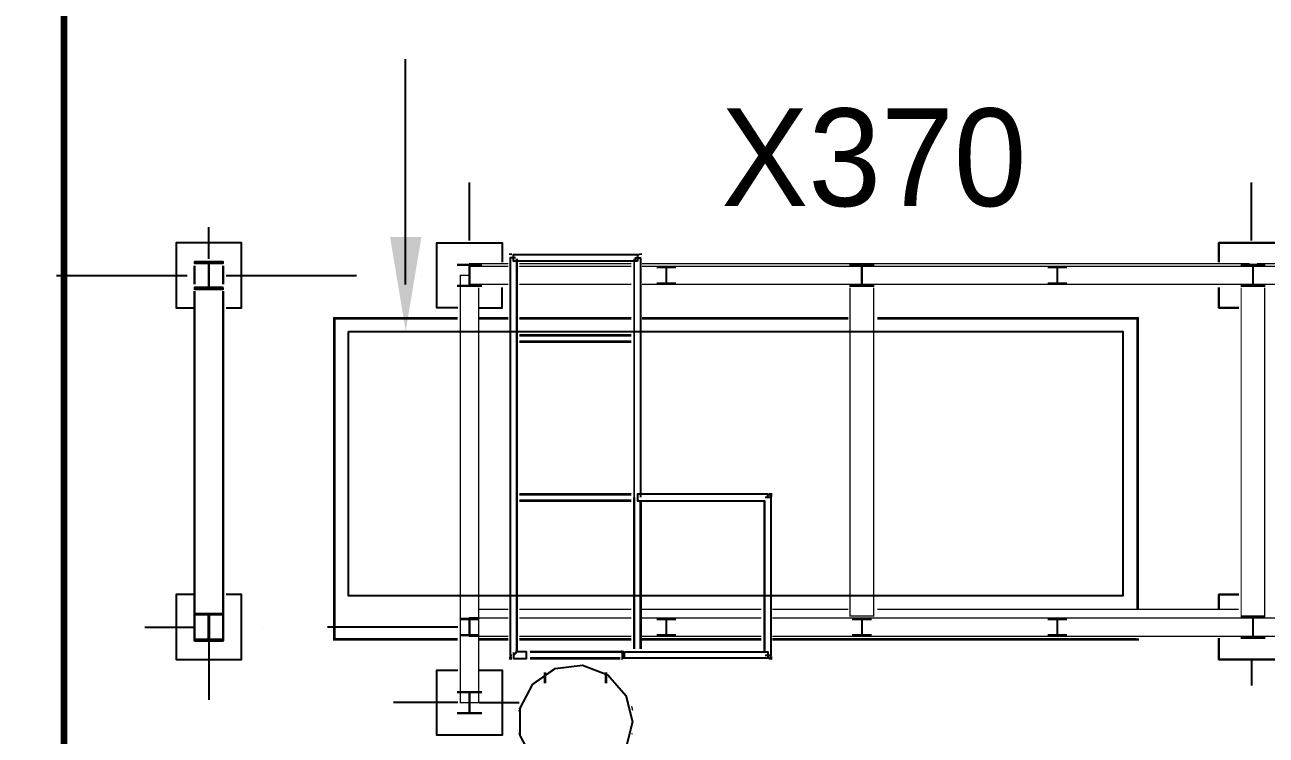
# Model space of a CAD drawing. Extents: x -57244 to 324435, y 15553 to 159369.
# Drawn here: x 137634 to 147158, y 133648 to 139101 of the extents above; entities that cross this region are included whole.
import ezdxf

# ---------------------------------------------------------------- set-up
doc = ezdxf.new("R2010")
doc.units = 0
doc.header["$LTSCALE"] = 2000
doc.header["$MEASUREMENT"] = 0
doc.linetypes.add('DASHDOT', pattern=[1, 0.5, -0.25, 0, -0.25])
doc.linetypes.add('HIDDEN', pattern=[0.375, 0.25, -0.125])
doc.layers.add('AREE PDL', color=7, linetype='CONTINUOUS', lineweight=100)
doc.layers.add('BASE', color=253, linetype='CONTINUOUS')
doc.styles.add('TXT', font='TXT', dxfattribs={"height": 0.2})

msp = doc.modelspace()

# ---------------------------------------------------------------- linework, layer by layer
at = {"layer": 'AREE PDL'}
msp.add_line((137934, 139378), (137934, 128631.7639223559), dxfattribs=at)
at = {"layer": 'BASE', "linetype": 'Continuous'}
for p, q in [((140553.1238514601, 137108.969561022), (140553.1238514601, 138836.3428913033)), ((138935.5840535412, 137111.4937172004, 4000), (138935.5840535412, 137250.2137172004, 4000)), ((138935.5840535412, 137250.2137172004, 3801), (138935.5840535412, 137111.4937172004, 3801)), ((138935.5840535412, 137250.2137172004, 3989), (138935.5840535412, 137111.4937172004, 3989)), ((139155.5840535424, 137111.4937172004, 4000), (139155.5840535424, 137250.2137172004, 4000)), ((139155.5840535424, 137250.2137172004, 3989), (139155.5840535424, 137111.4937172004, 3989)), ((138935.5840535412, 134372.8737172002, 3989), (138935.5840535412, 137056.0137172001, 3989)), ((139155.5840535424, 137056.0137172001, 3989), (139155.5840535424, 134372.8737172002, 3989)), ((138795.5840535389, 136927.8737172001), (138929.6840535404, 136927.8737172001)), ((139179.3840535436, 136927.8737172001), (139295.5840535389, 136927.8737172001)), ((140954.9440535411, 136927.8737172001), (140795.5840535389, 136927.8737172001)), ((141121.4040535429, 136927.8737172001), (141295.5840535389, 136927.8737172001)), ((146795.5840535389, 136927.8737172001), (146947.5040535428, 136927.8737172001)), ((139155.5840535424, 134372.8737172002, 3801), (139048.5840535417, 134372.8737172002, 3801)), ((138795.5840535389, 134227.8737172002), (139295.5840535389, 134227.8737172002)), ((147295.5840535389, 134227.8737172002), (146795.5840535389, 134227.8737172002))]:
    msp.add_line(p, q, dxfattribs=at)
at = {"layer": 'BASE', "linetype": 'DASHDOT'}
for p, q in [((141045.5840535389, 137444.4137172004), (141045.5840535389, 137890.7337172002)), ((147045.5840535389, 137444.4137172004), (147045.5840535389, 137890.7337172002)), ((139045.5840535389, 137305.6937172002, 150), (139045.5840535389, 137546.9137172002, 150)), ((135877.9240535441, 137177.8737172001, 150), (138929.6840535404, 137177.8737172001, 150)), ((139179.3840535436, 137177.8737172001, 150), (140954.9440535411, 137177.8737172001, 150)), ((138555.5840535424, 134477.8737172002, 150), (138929.6840535404, 134477.8737172002, 150)), ((140954.9440535411, 134477.8737172002, 150), (139179.3840535436, 134477.8737172002, 150)), ((139045.5840535389, 134364.9137172002, 150), (139045.5840535389, 133919.3337172002, 150)), ((147045.5840535389, 134226.1937172004), (147045.5840535389, 134028.1737172003)), ((140954.9440535411, 133897.8737172002, 150), (140461.9840535437, 133897.8737172002, 150)), ((141121.4040535429, 133897.8737172002, 150), (141426.5840535387, 133897.8737172002, 150))]:
    msp.add_line(p, q, dxfattribs=at)
at = {"layer": 'BASE', "linetype": 'HIDDEN'}
for p, q in [((141703.4440535397, 134159.4537172002, 149), (141531.1040535438, 134040.4937172005, 149)), ((141628.9040535441, 134107.9937172004, 249.0199999999968), (141619.5240535409, 134101.5337172002, 249.0199999999968)), ((142245.9640535395, 133953.6937172002, 149), (142260.8640535429, 133893.2737172004, 149)), ((141433.804053544, 133699.0737172002, 149), (141433.804053544, 133810.0337172005, 149)), ((142288.2240535385, 133782.2937172002, 149), (142296.0840535394, 133750.3737172004, 149))]:
    msp.add_line(p, q, dxfattribs=at)
at = {"layer": 'BASE', "linetype": 'Continuous'}
for points, elevation in [([(139179.3840535411, 136927.8737172004), (139295.5840535411, 136927.8737172004), (139295.5840535411, 137427.8737172004), (138795.5840535411, 137427.8737172004), (138795.5840535411, 136927.8737172004), (138929.6840535411, 136927.8737172004)], 150.0000000000073), ([(140954.9440535412, 136927.8737172004), (140795.5840535412, 136927.8737172004), (140795.5840535412, 137427.8737172004), (141295.5840535412, 137427.8737172004), (141295.5840535412, 137277.9537172003)], 150), ([(140954.9440535412, 136927.8737172004), (140795.5840535412, 136927.8737172004), (140795.5840535412, 137427.8737172004), (141295.5840535412, 137427.8737172004), (141295.5840535412, 137277.9537172003)], 150), ([(146795.5840535412, 137277.9537172003), (146795.5840535412, 137427.8737172004), (147295.5840535412, 137427.8737172004), (147295.5840535412, 137277.9537172003)], 150), ([(147295.5840535412, 137277.9537172003), (147295.5840535412, 137427.8737172004), (146795.5840535412, 137427.8737172004), (146795.5840535412, 137277.9537172003)], 150), ([(138935.5840535411, 137056.0137172003), (138935.5840535411, 134372.8737172004), (139155.5840535411, 134372.8737172004), (139155.5840535411, 137056.0137172003)], 4000.000000000007), ([(138935.5840535412, 137056.0137172003), (138935.5840535412, 134372.8737172004), (139042.5840535412, 134372.8737172004)], 3801), ([(141121.4040535412, 136927.8737172004), (141295.5840535411, 136927.8737172004), (141295.5840535411, 137083.7537172002)], 150.0000000000073), ([(141121.4040535412, 136927.8737172004), (141295.5840535411, 136927.8737172004), (141295.5840535411, 137083.7537172002)], 150.0000000000073), ([(146947.5040535411, 136927.8737172004), (146795.5840535412, 136927.8737172004), (146795.5840535412, 137083.7537172002)], 150), ([(146795.5840535412, 137083.7537172002), (146795.5840535412, 136927.8737172004), (146947.5040535411, 136927.8737172004)], 150), ([(138929.6840535412, 134727.8737172004), (138795.5840535412, 134727.8737172004), (138795.5840535412, 134227.8737172004), (139295.5840535412, 134227.8737172004), (139295.5840535412, 134727.8737172004), (139179.3840535411, 134727.8737172004)], 150), ([(146947.5040535411, 134727.8737172004), (146795.5840535411, 134727.8737172004), (146795.5840535411, 134614.5937172003)], 150.0000000000073), ([(146795.5840535411, 134614.5937172003), (146795.5840535411, 134727.8737172004), (146947.5040535411, 134727.8737172004)], 150.0000000000073), ([(147295.5840535412, 134364.9137172003), (147295.5840535412, 134227.8737172004), (146795.5840535412, 134227.8737172004), (146795.5840535412, 134392.6537172003)], 150), ([(146795.5840535412, 134392.6537172003), (146795.5840535412, 134227.8737172004), (147295.5840535412, 134227.8737172004), (147295.5840535412, 134364.9137172003)], 150), ([(141121.4040535412, 134147.8737172004), (141295.5840535412, 134147.8737172004), (141295.5840535412, 133647.8737172004), (140795.5840535412, 133647.8737172004), (140795.5840535412, 134147.8737172004), (140954.9440535412, 134147.8737172004)], 150), ([(141121.4040535412, 134147.8737172004), (141295.5840535412, 134147.8737172004), (141295.5840535412, 133647.8737172004), (140795.5840535412, 133647.8737172004), (140795.5840535412, 134147.8737172004), (140954.9440535412, 134147.8737172004)], 150)]:
    msp.add_lwpolyline(points, dxfattribs=dict(at, elevation=elevation))
for points, const_width, elevation in [([(141358.6040535411, 137337.8737172004), (141358.6040535411, 137333.4337172003)], 20, 4749), ([(141358.6040535411, 137333.4337172003), (141358.6040535411, 137337.8737172004), (141371.1040535411, 137337.8737172004)], 20, 4849), ([(142358.6040535411, 137333.4337172003), (142358.6040535411, 137337.8737172004), (142342.1240535411, 137337.8737172004)], 20, 4849), ([(141343.3640535411, 137267.8737172002), (141045.5840535412, 137267.8737172002)], 10, 3240.499999999996), ([(141045.5840535412, 137250.2137172003), (141045.5840535412, 137267.8737172002), (141343.3640535411, 137267.8737172002)], 10, 3250), ([(141045.5840535412, 137250.2137172003), (141045.5840535412, 137267.8737172002), (141343.3640535411, 137267.8737172002)], 10, 3088.5), ([(141045.5840535412, 137267.8737172002), (141045.5840535412, 137250.2137172003)], 10, 3078.999999999996), ([(141343.3640535411, 137107.8737172002), (141045.5840535412, 137107.8737172002), (141045.5840535412, 137247.8737172004)], 10, 4616.999999999996), ([(141045.5840535412, 137180.6337172003), (141045.5840535412, 137247.8737172004), (141343.3640535411, 137247.8737172004)], 10, 4625.5), ([(141343.3640535411, 137247.8737172004), (141045.5840535412, 137247.8737172004), (141045.5840535412, 137107.8737172002), (141343.3640535411, 137107.8737172002)], 10, 4750), ([(141045.5840535412, 137180.6337172003), (141045.5840535412, 137247.8737172004), (141343.3640535411, 137247.8737172004)], 10, 4741.499999999996), ([(141408.5640535412, 137305.6937172003), (141408.5640535412, 134281.6737172003)], 20, 5849), ([(142286.6240535411, 137267.8737172002), (141426.5840535412, 137267.8737172002)], 10, 3250), ([(142286.6240535411, 137267.8737172002), (141426.5840535412, 137267.8737172002)], 10, 3240.499999999996), ([(142286.6240535411, 137267.8737172002), (141426.5840535412, 137267.8737172002)], 10, 3088.5), ([(142286.6240535411, 137247.8737172004), (141426.5840535412, 137247.8737172004)], 10, 4741.499999999996), ([(141426.5840535412, 137247.8737172004), (142286.6240535411, 137247.8737172004)], 10, 4625.5), ([(141426.5840535412, 137247.8737172004), (142286.6240535411, 137247.8737172004)], 10, 4750), ([(147030.7440535411, 137267.8737172002), (142369.8640535411, 137267.8737172002)], 10, 3088.5), ([(142369.8640535411, 137267.8737172002), (147030.7440535411, 137267.8737172002)], 10, 3240.499999999996), ([(142369.8640535411, 137267.8737172002), (147030.7440535411, 137267.8737172002)], 10, 3250), ([(142369.8640535411, 137247.8737172004), (147055.5840535412, 137247.8737172004), (147055.5840535412, 137180.6337172003)], 10, 4625.5), ([(142369.8640535411, 137247.8737172004), (147055.5840535412, 137247.8737172004)], 10, 4741.499999999996), ([(142369.8640535411, 137247.8737172004), (147055.5840535412, 137247.8737172004), (147055.5840535412, 137107.8737172002), (142369.8640535411, 137107.8737172002)], 10, 4750), ([(147052.5840535412, 137247.8737172004), (147052.5840535412, 137107.8737172002)], 10, 4750.02), ([(148764.7040535411, 137247.8737172004), (147058.5840535411, 137247.8737172004), (147058.5840535411, 137180.6337172003)], 10, 4625.500000000004), ([(147058.5840535412, 137247.8737172004), (148764.7040535412, 137247.8737172004)], 10, 4741.499999999996), ([(147058.5840535412, 137247.8737172004), (147058.5840535412, 137180.6337172003)], 10, 4625.52), ([(147058.5840535412, 137107.8737172002), (147058.5840535412, 137247.8737172004)], 10, 4750.02), ([(148764.7040535411, 137247.8737172004), (147058.5840535411, 137247.8737172004), (147058.5840535411, 137107.8737172002), (148764.7040535411, 137107.8737172002)], 10, 4750.000000000007), ([(148764.7040535412, 137267.8737172002), (147086.2240535412, 137267.8737172002)], 10, 3250), ([(147086.2240535412, 137267.8737172002), (148764.7040535412, 137267.8737172002)], 10, 3240.499999999996), ([(141038.1840535412, 137177.8737172004), (140975.5840535412, 137177.8737172004)], 10, 3875.5), ([(141115.5840535409, 137083.7537172002), (141115.5840535409, 133897.8737172004), (140975.5840535409, 133897.8737172004), (140975.5840535409, 137177.8737172004), (141038.1840535408, 137177.8737172004)], 10, 3999.99999999888), ([(140975.5840535412, 137177.8737172004), (140975.5840535412, 134004.2337172003)], 10, 3991.499999999996), ([(140975.5840535412, 137177.8737172004), (140975.5840535412, 134004.2337172003)], 10, 3866.999999999996), ([(141343.3640535411, 137107.8737172002), (141045.5840535412, 137107.8737172002), (141045.5840535412, 137175.1337172004)], 10, 4625.5), ([(141045.5840535412, 137175.1337172004), (141045.5840535412, 137107.8737172002), (141343.3640535411, 137107.8737172002)], 10, 4741.499999999996), ([(142552.8440535411, 137119.8737172004), (142485.5840535412, 137119.8737172004), (142485.5840535412, 137111.3737172004), (142625.5840535412, 137111.3737172004), (142625.5840535412, 137119.8737172004), (142558.3440535412, 137119.8737172004), (142558.3440535412, 137139.2337172003)], 10, 4625.52), ([(142558.3440535412, 137139.2337172003), (142558.3440535412, 137119.8737172004), (142625.5840535412, 137119.8737172004), (142625.5840535412, 137111.3737172004), (142485.5840535412, 137111.3737172004), (142485.5840535412, 137119.8737172004), (142552.8440535411, 137119.8737172004), (142552.8440535411, 137139.2337172003)], 10, 3250), ([(142558.3440535412, 137119.8737172004), (142558.3440535412, 137139.2337172003)], 10, 4741.519999999997), ([(145552.8440535411, 137139.2337172003), (145552.8440535411, 137119.8737172004), (145485.5840535412, 137119.8737172004), (145485.5840535412, 137111.3737172004), (145625.5840535412, 137111.3737172004), (145625.5840535412, 137119.8737172004), (145558.3440535412, 137119.8737172004), (145558.3440535412, 137139.2337172003)], 10, 4625.52), ([(147055.5840535412, 137175.1337172004), (147055.5840535412, 137111.4937172002)], 10, 4625.5), ([(147058.5840535412, 137107.8737172002), (147058.5840535412, 137175.1337172004)], 10, 4625.52), ([(141048.3440535412, 133897.8737172004), (141115.5840535412, 133897.8737172004), (141115.5840535412, 137083.7537172002)], 10, 3991.499999999996), ([(142286.6240535411, 137107.8737172002), (141426.5840535412, 137107.8737172002)], 10, 4625.5), ([(141426.5840535412, 137107.8737172002), (142286.6240535411, 137107.8737172002)], 10, 4750), ([(142286.6240535411, 137107.8737172002), (141426.5840535412, 137107.8737172002)], 10, 4616.999999999996), ([(141426.5840535412, 137107.8737172002), (142286.6240535411, 137107.8737172002)], 10, 4741.499999999996), ([(142369.8640535411, 137107.8737172002), (142508.5840535412, 137107.8737172002)], 10, 4741.499999999996), ([(142369.8640535411, 137107.8737172002), (142508.5840535412, 137107.8737172002)], 10, 4625.5), ([(142508.5840535412, 137107.8737172002), (142369.8640535411, 137107.8737172002)], 10, 4616.999999999996), ([(142619.5440535412, 137107.8737172002), (145504.8640535411, 137107.8737172002)], 10, 4625.5), ([(142619.5440535412, 137107.8737172002), (145504.8640535411, 137107.8737172002)], 10, 4616.999999999996), ([(142619.5440535412, 137107.8737172002), (145504.8640535411, 137107.8737172002)], 10, 4741.499999999996), ([(143965.5840535412, 137083.7537172002), (143965.5840535412, 134563.8737172002), (144145.5840535412, 134563.8737172002), (144145.5840535412, 137083.7537172002)], 10, 4000), ([(144052.5840535412, 134563.8737172002), (143965.5840535412, 134563.8737172002), (143965.5840535412, 137083.7537172002)], 10, 3838.5), ([(144052.5840535412, 134563.8737172002), (143965.5840535412, 134563.8737172002), (143965.5840535412, 137083.7537172002)], 10, 3990.499999999996), ([(143965.5840535412, 134563.8737172002), (143965.5840535412, 137083.7537172002)], 10, 3828.999999999996), ([(144145.5840535412, 137083.7537172002), (144145.5840535412, 134563.8737172002), (144058.5840535412, 134563.8737172002)], 10, 3990.499999999996), ([(145615.8240535412, 137107.8737172002), (147030.7440535411, 137107.8737172002)], 10, 4741.499999999996), ([(145615.8240535412, 137107.8737172002), (147030.7440535411, 137107.8737172002)], 10, 4625.5), ([(145615.8240535412, 137107.8737172002), (147030.7440535411, 137107.8737172002)], 10, 4616.999999999996), ([(146965.5840535412, 137083.7537172002), (146965.5840535412, 134563.8737172002), (147145.5840535412, 134563.8737172002), (147145.5840535412, 137083.7537172002)], 10, 4000), ([(146965.5840535412, 137083.7537172002), (146965.5840535412, 134586.8537172003)], 10, 3838.5), ([(146975.2640535411, 134563.8737172002), (147145.5840535412, 134563.8737172002), (147145.5840535412, 137083.7537172002)], 10, 3828.999999999996), ([(140954.9440535412, 136847.8737172004), (140007.6440535412, 136847.8737172004), (140007.6440535412, 134382.8737172002), (140954.9440535412, 134382.8737172002)], 20, 100), ([(141343.3640535411, 136847.8737172004), (141121.4040535412, 136847.8737172004)], 20, 100), ([(141426.5840535412, 136847.8737172004), (142286.6240535411, 136847.8737172004)], 20, 100), ([(142369.8640535411, 136847.8737172004), (143951.2240535411, 136847.8737172004)], 20, 100), ([(146172.6440535412, 134614.5937172003), (146172.6440535412, 136847.8737172004), (144173.1840535412, 136847.8737172004)], 20, 100), ([(142286.6240535411, 136717.8737172002), (141426.5840535412, 136717.8737172002)], 20, 4849), ([(142286.6240535411, 136667.8737172002), (141426.5840535412, 136667.8737172002)], 20, 4849), ([(142286.6240535411, 135497.8737172004), (141426.5840535412, 135497.8737172004)], 20, 4849), ([(141426.5840535412, 135447.8737172004), (142286.6240535411, 135447.8737172004)], 20, 4849), ([(141426.5840535412, 135447.8737172004), (142286.6240535411, 135447.8737172004)], 20, 4749), ([(142308.5840535412, 134309.4137172003), (142308.5840535412, 135474.6337172004)], 20, 4749), ([(142308.5840535412, 134309.4137172003), (142308.5840535412, 135474.6337172004)], 20, 4849), ([(142358.5840535412, 135446.8937172004), (142358.5840535412, 134309.4137172003)], 20, 4749), ([(142358.5840535412, 134309.4137172003), (142358.5840535412, 135446.8937172004)], 20, 4849), ([(143308.6040535411, 135446.8937172004), (143308.6040535411, 134281.6737172003)], 20, 5849), ([(143340.8840535411, 135497.8737172004), (143358.5840535411, 135497.8737172004), (143358.5840535411, 135474.6337172004)], 20, 4849.000000000007), ([(143358.5840535412, 135474.6337172004), (143358.5840535412, 135497.8737172004)], 20, 4749), ([(141121.4040535412, 134614.2537172004), (141343.3640535411, 134614.2537172004)], 10, 3240.499999999996), ([(141121.4040535412, 134614.2537172004), (141343.3640535411, 134614.2537172004)], 10, 3078.999999999996), ([(141343.3640535411, 134614.2537172004), (141121.4040535412, 134614.2537172004)], 10, 3250), ([(142286.6240535411, 134614.2537172004), (141426.5840535412, 134614.2537172004)], 10, 3078.999999999996), ([(141426.5840535412, 134614.2537172004), (142286.6240535411, 134614.2537172004)], 10, 3240.499999999996), ([(141426.5840535412, 134614.2537172004), (142286.6240535411, 134614.2537172004)], 10, 3250), ([(142369.8640535411, 134614.2537172004), (143285.3840535411, 134614.2537172004)], 10, 3250), ([(143285.3840535411, 134614.2537172004), (142369.8640535411, 134614.2537172004)], 10, 3078.999999999996), ([(142369.8640535411, 134614.2537172004), (143285.3840535411, 134614.2537172004)], 10, 3240.499999999996), ([(143951.2240535411, 134614.2537172004), (143368.6240535411, 134614.2537172004)], 10, 3250), ([(143368.6240535411, 134614.2537172004), (143951.2240535411, 134614.2537172004)], 10, 3078.999999999996), ([(143951.2240535411, 134614.2537172004), (143368.6240535411, 134614.2537172004)], 10, 3240.499999999996), ([(146947.5040535411, 134614.2537172004), (144173.1840535412, 134614.2537172004)], 10, 3240.499999999996), ([(146947.5040535411, 134614.2537172004), (144173.1840535412, 134614.2537172004)], 10, 3250), ([(144173.1840535412, 134614.2537172004), (146947.5040535411, 134614.2537172004)], 10, 3078.999999999996), ([(141343.3640535411, 134547.8737172004), (141045.5840535412, 134547.8737172004), (141045.5840535412, 134407.8737172002), (141343.3640535411, 134407.8737172002)], 10, 4000), ([(141093.6640535412, 134547.8737172004), (141343.3640535411, 134547.8737172004)], 10, 3875.5), ([(141343.3640535411, 134547.8737172004), (141093.6640535412, 134547.8737172004)], 10, 3991.499999999996), ([(141343.3640535411, 134547.8737172004), (141093.6640535412, 134547.8737172004)], 10, 3866.999999999996), ([(141115.5840535412, 134480.6337172004), (141115.5840535412, 134480.6337172004)], 10, 3875.52), ([(141115.5840535412, 134475.1337172004), (141115.5840535412, 134475.1337172004)], 10, 3991.519999999997), ([(141426.5840535412, 134547.8737172004), (142286.6240535411, 134547.8737172004)], 10, 3866.999999999996), ([(141426.5840535412, 134547.8737172004), (142286.6240535411, 134547.8737172004)], 10, 4000), ([(141426.5840535412, 134547.8737172004), (142286.6240535411, 134547.8737172004)], 10, 3991.499999999996), ([(142286.6240535411, 134547.8737172004), (141426.5840535412, 134547.8737172004)], 10, 3875.5), ([(143285.3840535411, 134547.8737172004), (142369.8640535411, 134547.8737172004)], 10, 3866.999999999996), ([(143285.3840535411, 134547.8737172004), (142369.8640535411, 134547.8737172004)], 10, 4000), ([(143285.3840535411, 134547.8737172004), (142369.8640535411, 134547.8737172004)], 10, 3991.499999999996), ([(143285.3840535411, 134547.8737172004), (142369.8640535411, 134547.8737172004)], 10, 3875.5), ([(143368.6240535411, 134547.8737172004), (147055.5840535412, 134547.8737172004)], 10, 3866.999999999996), ([(143368.6240535411, 134547.8737172004), (147055.5840535411, 134547.8737172004), (147055.5840535411, 134480.6337172004)], 10, 3875.500000000004), ([(143368.6240535411, 134407.8737172002), (147055.5840535412, 134407.8737172002), (147055.5840535412, 134547.8737172004), (143368.6240535411, 134547.8737172004)], 10, 4000), ([(143368.6240535411, 134547.8737172004), (147055.5840535412, 134547.8737172004)], 10, 3991.499999999996), ([(144058.5840535412, 134563.8737172002), (144145.5840535412, 134563.8737172002)], 10, 3838.5), ([(146975.2640535411, 134563.8737172002), (147052.5840535412, 134563.8737172002)], 10, 3838.5), ([(147052.5840535412, 134547.8737172004), (147052.5840535412, 134407.8737172002)], 10, 4000.02), ([(147055.5840535412, 134407.8737172002), (147055.5840535412, 134475.1337172004)], 10, 3875.5), ([(147058.5840535412, 134563.8737172002), (147145.5840535412, 134563.8737172002)], 10, 3838.5), ([(147058.5840535412, 134407.8737172002), (147058.5840535412, 134547.8737172004)], 10, 4000.02), ([(148764.7040535412, 134407.8737172002), (147058.5840535412, 134407.8737172002), (147058.5840535412, 134547.8737172004), (148764.7040535412, 134547.8737172004)], 10, 4000), ([(147058.5840535411, 134480.6337172004), (147058.5840535411, 134547.8737172004), (148764.7040535411, 134547.8737172004)], 10, 3875.500000000004), ([(148764.7040535412, 134547.8737172004), (147058.5840535412, 134547.8737172004), (147058.5840535412, 134407.8737172002), (148528.8840535411, 134407.8737172002)], 10, 3866.999999999996), ([(147058.5840535412, 134547.8737172004), (147058.5840535412, 134480.6337172004)], 10, 3875.52), ([(147058.5840535412, 134407.8737172002), (147058.5840535412, 134475.1337172004)], 10, 3875.52), ([(141093.6640535412, 134407.8737172002), (141343.3640535411, 134407.8737172002)], 10, 3991.499999999996), ([(141343.3640535411, 134407.8737172002), (141093.6640535412, 134407.8737172002)], 10, 3866.999999999996), ([(141343.3640535411, 134382.8737172002), (141121.4040535412, 134382.8737172002)], 20, 100), ([(141426.5840535412, 134382.8737172002), (142286.6240535411, 134382.8737172002)], 20, 100), ([(141426.5840535412, 134407.8737172002), (142286.6240535411, 134407.8737172002)], 10, 3991.499999999996), ([(141426.5840535412, 134407.8737172002), (142286.6240535411, 134407.8737172002)], 10, 4000), ([(141426.5840535412, 134407.8737172002), (142286.6240535411, 134407.8737172002)], 10, 3866.999999999996), ([(142369.8640535411, 134382.8737172002), (143285.3840535411, 134382.8737172002)], 20, 100), ([(143285.3840535411, 134407.8737172002), (142369.8640535411, 134407.8737172002)], 10, 3866.999999999996), ([(143285.3840535411, 134407.8737172002), (142369.8640535411, 134407.8737172002)], 10, 4000), ([(142369.8640535411, 134407.8737172002), (143285.3840535411, 134407.8737172002)], 10, 3991.499999999996), ([(143368.6240535411, 134382.8737172002), (146172.6440535412, 134382.8737172002), (146172.6440535412, 134392.6537172003)], 20, 100.0000000000073), ([(146947.5040535411, 134407.8737172002), (143368.6240535411, 134407.8737172002)], 10, 3866.999999999996), ([(146947.5040535411, 134407.8737172002), (143368.6240535411, 134407.8737172002)], 10, 3991.499999999996), ([(147055.5840535412, 134407.8737172002), (146975.2640535411, 134407.8737172002)], 10, 3991.499999999996), ([(147055.5840535412, 134407.8737172002), (146975.2640535411, 134407.8737172002)], 10, 3866.999999999996), ([(147058.5840535412, 134407.8737172002), (148528.8840535411, 134407.8737172002)], 10, 3875.5), ([(142231.1440535412, 134287.8737172004), (141509.8240535412, 134287.8737172004)], 20, 4849), ([(142231.1440535412, 134247.0337172004), (142221.0840535412, 134241.2337172003), (142221.0840535412, 134284.5337172004), (142231.1440535412, 134278.7337172003)], 20, 5849), ([(141358.5840535412, 134253.9337172003), (141358.5840535412, 134237.8737172004), (141371.1040535411, 134237.8737172004)], 20, 4849), ([(141358.5840535412, 134237.8737172004), (141358.5840535412, 134253.9337172003)], 20, 4749), ([(141509.8240535412, 134237.8737172004), (142203.4040535412, 134237.8737172004)], 20, 4849), ([(142221.0840535412, 134241.2337172003), (142231.1440535412, 134247.0337172004)], 20, 4849), ([(143358.5840535412, 134253.9337172003), (143358.5840535412, 134237.8737172004), (143340.8840535411, 134237.8737172004)], 20, 4849), ([(141619.5240535412, 134125.3737172004), (141628.9040535412, 134125.3737172004), (141628.9040535412, 134087.4737172003)], 10, 249), ([(140975.5840535412, 133983.3737172004), (141042.8440535412, 133983.3737172004)], 10, 3991.519999999997), ([(141115.5840535412, 133983.3737172004), (140975.5840535412, 133983.3737172004)], 10, 3867.019999999997), ([(140975.5840535412, 133983.3737172004), (140975.5840535412, 133973.8737172004)], 10, 4000.02), ([(140975.5840535412, 133976.4937172004), (140975.5840535412, 133897.8737172004)], 10, 3866.999999999996), ([(140975.5840535412, 133976.4937172004), (140975.5840535412, 133897.8737172004), (141042.8440535412, 133897.8737172004)], 10, 3991.499999999996), ([(140982.7040535412, 133973.8737172004), (141042.5840535412, 133973.8737172004), (141042.5840535412, 133948.7537172004)], 10, 3991.520000000004), ([(140982.7040535412, 133973.8737172004), (141042.5840535412, 133973.8737172004), (141042.5840535412, 133948.7537172004)], 10, 3875.52), ([(141115.5840535412, 133983.3737172004), (141048.3440535412, 133983.3737172004)], 10, 3991.519999999997), ([(141115.5840535412, 133973.8737172004), (141048.5840535412, 133973.8737172004), (141048.5840535412, 133948.7537172004)], 10, 3991.520000000004), ([(141115.5840535412, 133973.8737172004), (141048.5840535412, 133973.8737172004), (141048.5840535412, 133948.7537172004)], 10, 3875.52), ([(141115.5840535412, 133983.3737172004), (141115.5840535412, 133973.8737172004)], 10, 4000.02), ([(141048.5840535412, 133897.8737172004), (141042.5840535412, 133897.8737172004)], 10, 4000.02), ([(141048.3440535412, 133897.8737172004), (141115.5840535412, 133897.8737172004)], 10, 3875.5)]:
    msp.add_lwpolyline(points, dxfattribs=dict(at, const_width=const_width, elevation=elevation))
for points, elevation in [([(139155.5840535412, 137083.8737172004), (139048.5840535412, 137083.8737172004), (139048.5840535412, 137271.8737172002), (139155.5840535412, 137271.8737172002), (139155.5840535412, 137282.8737172002), (138935.5840535412, 137282.8737172002), (138935.5840535412, 137271.8737172002), (139042.5840535412, 137271.8737172002), (139042.5840535412, 137083.8737172004), (138935.5840535412, 137083.8737172004), (138935.5840535412, 137072.8737172004), (139155.5840535412, 137072.8737172004)], 4750), ([(139155.5840535383, 134582.8737172002), (139155.5840535383, 134571.8737172002), (139048.5840535383, 134571.8737172002), (139048.5840535383, 134383.8737172004), (139155.5840535383, 134383.8737172004), (139155.5840535383, 134372.8737172004), (138935.5840535383, 134372.8737172004), (138935.5840535383, 134383.8737172004), (139042.5840535383, 134383.8737172004), (139042.5840535383, 134571.8737172002), (138935.5840535383, 134571.8737172002), (138935.5840535383, 134582.8737172002)], 3999.999999985812)]:
    msp.add_lwpolyline(points, close=True, dxfattribs=dict(at, elevation=elevation))
at = {"layer": 'BASE', "linetype": 'Continuous', "const_width": 10}
for points, elevation in [([(140955.5840535411, 137101.8737172002), (141042.5840535411, 137101.8737172002), (141042.5840535411, 137253.8737172002), (140955.5840535411, 137253.8737172002), (140955.5840535411, 137263.3737172002), (141135.5840535411, 137263.3737172002), (141135.5840535411, 137253.8737172002), (141048.5840535411, 137253.8737172002), (141048.5840535411, 137101.8737172002), (141135.5840535411, 137101.8737172002), (141135.5840535411, 137092.3737172004), (140955.5840535411, 137092.3737172004)], 4750.000000000007), ([(142485.5840535412, 137119.8737172004), (142485.5840535412, 137111.3737172004), (142625.5840535412, 137111.3737172004), (142625.5840535412, 137119.8737172004), (142558.3440535412, 137119.8737172004), (142558.3440535412, 137235.8737172004), (142625.5840535412, 137235.8737172004), (142625.5840535412, 137244.3737172004), (142485.5840535412, 137244.3737172004), (142485.5840535412, 137235.8737172004), (142552.8440535411, 137235.8737172004), (142552.8440535411, 137119.8737172004)], 4750), ([(144052.5840535412, 137101.8737172002), (143965.5840535412, 137101.8737172002), (143965.5840535412, 137092.3737172004), (144145.5840535412, 137092.3737172004), (144145.5840535412, 137101.8737172002), (144058.5840535412, 137101.8737172002), (144058.5840535412, 137253.8737172002), (144145.5840535412, 137253.8737172002), (144145.5840535412, 137263.3737172002), (143965.5840535412, 137263.3737172002), (143965.5840535412, 137253.8737172002), (144052.5840535412, 137253.8737172002)], 4750), ([(145558.3440535412, 137119.8737172004), (145558.3440535412, 137235.8737172004), (145625.5840535412, 137235.8737172004), (145625.5840535412, 137244.3737172004), (145485.5840535412, 137244.3737172004), (145485.5840535412, 137235.8737172004), (145552.8440535411, 137235.8737172004), (145552.8440535411, 137119.8737172004), (145485.5840535412, 137119.8737172004), (145485.5840535412, 137111.3737172004), (145625.5840535412, 137111.3737172004), (145625.5840535412, 137119.8737172004)], 4750), ([(147145.5840535412, 137253.8737172002), (147145.5840535412, 137263.3737172002), (146965.5840535412, 137263.3737172002), (146965.5840535412, 137253.8737172002), (147052.5840535412, 137253.8737172002), (147052.5840535412, 137101.8737172002), (146965.5840535412, 137101.8737172002), (146965.5840535412, 137092.3737172004), (147145.5840535412, 137092.3737172004), (147145.5840535412, 137101.8737172002), (147058.5840535412, 137101.8737172002), (147058.5840535412, 137253.8737172002)], 4750), ([(141048.3440535412, 134535.8737172004), (141048.3440535412, 134419.8737172004), (141115.5840535412, 134419.8737172004), (141115.5840535412, 134411.3737172004), (140975.5840535412, 134411.3737172004), (140975.5840535412, 134419.8737172004), (141042.8440535412, 134419.8737172004), (141042.8440535412, 134535.8737172004), (140975.5840535412, 134535.8737172004), (140975.5840535412, 134544.3737172004), (141115.5840535412, 134544.3737172004), (141115.5840535412, 134535.8737172004)], 4000), ([(142552.8440535411, 134535.8737172004), (142485.5840535412, 134535.8737172004), (142485.5840535412, 134544.3737172004), (142625.5840535412, 134544.3737172004), (142625.5840535412, 134535.8737172004), (142558.3440535412, 134535.8737172004), (142558.3440535412, 134419.8737172004), (142625.5840535412, 134419.8737172004), (142625.5840535412, 134411.3737172004), (142485.5840535412, 134411.3737172004), (142485.5840535412, 134419.8737172004), (142552.8440535411, 134419.8737172004)], 4000), ([(144058.3440535412, 134419.8737172004), (144125.5840535412, 134419.8737172004), (144125.5840535412, 134411.3737172004), (143985.5840535412, 134411.3737172004), (143985.5840535412, 134419.8737172004), (144052.8440535411, 134419.8737172004), (144052.8440535411, 134535.8737172004), (143985.5840535412, 134535.8737172004), (143985.5840535412, 134544.3737172004), (144125.5840535412, 134544.3737172004), (144125.5840535412, 134535.8737172004), (144058.3440535412, 134535.8737172004)], 4000), ([(145485.584053544, 134411.3737172004), (145485.584053544, 134419.8737172004), (145552.844053544, 134419.8737172004), (145552.844053544, 134535.8737172004), (145485.584053544, 134535.8737172004), (145485.584053544, 134544.3737172004), (145625.584053544, 134544.3737172004), (145625.584053544, 134535.8737172004), (145558.344053544, 134535.8737172004), (145558.344053544, 134419.8737172004), (145625.584053544, 134419.8737172004), (145625.584053544, 134411.3737172004)], 4000.000000014636), ([(147052.5840535412, 134553.8737172004), (147052.5840535412, 134401.8737172004), (146965.5840535412, 134401.8737172004), (146965.5840535412, 134392.3737172004), (147145.5840535412, 134392.3737172004), (147145.5840535412, 134401.8737172004), (147058.5840535412, 134401.8737172004), (147058.5840535412, 134553.8737172004), (147145.5840535412, 134553.8737172004), (147145.5840535412, 134563.3737172002), (146965.5840535412, 134563.3737172002), (146965.5840535412, 134553.8737172004)], 4000), ([(141619.5240535412, 134125.3737172004), (141619.5240535412, 134050.3737172004), (141628.9040535412, 134050.3737172004), (141628.9040535412, 134125.3737172004)], 5749), ([(142097.6440535412, 134050.3737172004), (142097.6440535412, 134125.3737172004), (142088.2640535411, 134125.3737172004), (142088.2640535411, 134050.3737172004)], 5749), ([(141135.5840535411, 133821.8737172002), (141048.5840535411, 133821.8737172002), (141048.5840535411, 133973.8737172004), (141135.5840535411, 133973.8737172004), (141135.5840535411, 133983.3737172004), (140955.5840535411, 133983.3737172004), (140955.5840535411, 133973.8737172004), (141042.5840535411, 133973.8737172004), (141042.5840535411, 133821.8737172002), (140955.5840535411, 133821.8737172002), (140955.5840535411, 133812.3737172004), (141135.5840535411, 133812.3737172004)], 4000.000000000007)]:
    msp.add_lwpolyline(points, close=True, dxfattribs=dict(at, elevation=elevation))
at = {"layer": 'BASE', "linetype": 'Continuous', "extrusion": (-0.7068235419732704, -0.707389906990735, 0), "const_width": 20, "elevation": -197066.9724772435}
msp.add_lwpolyline([(2992.67566628629, 5849.019999999874), (2957.362750801898, 5873.999999999881)], dxfattribs=at)
at = {"layer": 'BASE', "linetype": 'Continuous', "extrusion": (-0.7083269799772901, 0, 0.7058844731514158), "const_width": 20, "elevation": -96672.30545056652}
msp.add_lwpolyline([(-137305.6937172003, 104596.4385031348), (-135472.8737172004, 104596.4385031348), (-135472.8737172004, 104604.6268118735)], dxfattribs=at)
at = {"layer": 'BASE', "linetype": 'Continuous', "extrusion": (-0.7071067811865476, 0, 0.7071067811865476), "const_width": 20, "elevation": -96491.49724215489}
msp.add_lwpolyline([(-137287.8937172003, 104763.2606527463), (-137312.8737172004, 104798.5877075344), (-137312.8537172003, 104798.5877075344)], dxfattribs=at)
at = {"layer": 'BASE', "linetype": 'Continuous', "extrusion": (1, 0, 0), "const_width": 10}
for points, elevation in [([(137107.8737172002, 4741.519999999997), (137107.8737172002, 4750.02)], 147058.5840535412), ([(134547.8737172004, 3991.519999999997), (134547.8737172004, 4000.02)], 141115.5840535412), ([(134547.8737172004, 3875.52), (134547.8737172004, 3867.019999999997)], 141115.5840535412), ([(134407.8737172002, 3875.52), (134407.8737172002, 3867.019999999997)], 141115.5840535412), ([(134407.8737172002, 4000.02), (134407.8737172002, 3991.519999999997)], 147058.5840535412)]:
    msp.add_lwpolyline(points, dxfattribs=dict(at, elevation=elevation))
at = {"layer": 'BASE', "linetype": 'Continuous', "const_width": 20}
for points in [[(140007.6440535412, 136847.8737172004), (140954.9440535412, 136847.8737172004)], [(141121.4040535412, 136847.8737172004), (141343.3640535411, 136847.8737172004)], [(142286.6240535411, 136847.8737172004), (141426.5840535412, 136847.8737172004)], [(142369.8640535411, 136847.8737172004), (143951.2240535411, 136847.8737172004)], [(144173.1840535412, 136847.8737172004), (146172.6440535412, 136847.8737172004), (146172.6440535412, 134614.5937172003)], [(140007.6440535412, 134382.8737172002), (140954.9440535412, 134382.8737172002)], [(141121.4040535412, 134382.8737172002), (141343.3640535411, 134382.8737172002)], [(141426.5840535412, 134382.8737172002), (142286.6240535411, 134382.8737172002)], [(142369.8640535411, 134382.8737172002), (143285.3840535411, 134382.8737172002)], [(146172.6440535412, 134392.6537172003), (146172.6440535412, 134382.8737172002), (143368.6240535411, 134382.8737172002)]]:
    msp.add_lwpolyline(points, dxfattribs=at)
at = {"layer": 'BASE', "linetype": 'Continuous'}
msp.add_lwpolyline([(140117.5464080767, 136747.6357548059), (146056.7107302974, 136747.6357548059), (146056.7107302974, 134717.1475656103), (140117.5464080767, 134717.1475656103)], close=True, dxfattribs=at)
at = {"layer": 'BASE', "linetype": 'Continuous', "extrusion": (-0.707106781186628, 0.7071067811864671, 0), "const_width": 20, "elevation": -4851.240660470008}
msp.add_lwpolyline([(-196438.8442892405, 5874), (-196474.1713440286, 5849.019999999997)], dxfattribs=at)
at = {"layer": 'BASE', "linetype": 'Continuous', "extrusion": (0.7071067811865476, 0, 0.7071067811865476), "const_width": 20, "elevation": 104126.8362654072}
msp.add_lwpolyline([(134287.8737172004, -95855.07285481575), (134262.8937172003, -95819.74580002774), (134262.9137172003, -95819.74580002774)], dxfattribs=at)
at = {"layer": 'BASE', "linetype": 'Continuous', "extrusion": (-0.7068235419731094, -0.7073899069908958, 0), "const_width": 20, "elevation": -196287.7674633634}
msp.add_lwpolyline([(6492.556599555726, 5873.999999999927), (6457.243684071393, 5849.01999999992)], dxfattribs=at)
at = {"layer": 'BASE', "linetype": 'HIDDEN', "elevation": 5748.9999999994}
msp.add_lwpolyline([(141433.8040535411, 133855.0937172003), (141531.1040535411, 134040.4937172004), (141703.4440535411, 134159.4537172003), (141911.3240535411, 134184.6937172003), (142107.104053541, 134110.4337172003), (142245.9640535411, 133953.6937172003), (142296.0840535411, 133750.3737172004), (142245.9640535411, 133547.0737172003), (142107.104053541, 133390.3337172003), (141911.3240535411, 133316.0737172003), (141703.4440535411, 133341.3137172003), (141531.1040535411, 133460.2737172003), (141433.8040535411, 133645.6737172003)], close=True, dxfattribs=at)
at = {"layer": 'BASE', "linetype": 'Continuous', "extrusion": (-0.9707168520241719, 0.2254397060713263, 0.08298031165738241), "const_width": 10, "elevation": -106907.4480041816}
msp.add_lwpolyline([(-162388.8428836252, 11309.47762981708), (-162358.7836354641, 11309.47762981708), (-162358.7828902692, 11393.60777898753)], dxfattribs=at)
at = {"layer": 'BASE', "linetype": 'Continuous', "extrusion": (0.2236924107186214, -0.9746597895608968, 0), "const_width": 10, "elevation": -98645.28534543299}
msp.add_lwpolyline([(168629.5951662614, 2399.259999999868), (168625.8400098068, 2444.259999999864)], dxfattribs=at)
at = {"layer": 'BASE', "linetype": 'Continuous', "extrusion": (-0.2267135654751766, 0.9739614772821011, 0), "const_width": 10, "elevation": 98090.69053892739}
msp.add_lwpolyline([(-168923.6361839084, 2531.34), (-168934.663314088, 2399.259999999998)], dxfattribs=at)
at = {"layer": 'BASE', "linetype": 'Continuous', "extrusion": (-0.07756655806031383, -0.0180399793411429, 0.996823950462692), "const_width": 10, "elevation": -11060.28121959465}
msp.add_lwpolyline([(-98124.29781615028, 168570.5832405219), (-98154.0512697312, 168570.5832405215), (-98154.06219955489, 168566.8161354606)], dxfattribs=at)
at = {"layer": 'BASE', "linetype": 'Continuous', "extrusion": (-0.1756443024388306, 0.9844536939779469, 5.859992627625441e-05), "const_width": 10, "elevation": 106771.1183817335}
msp.add_lwpolyline([(-162709.8336572712, 2524.543224539652), (-162698.8840093706, 2393.003224572446), (-162705.121763795, 2392.503224312946), (-162709.8336572711, 2449.223224668955)], dxfattribs=at)
at = {"layer": 'BASE', "linetype": 'Continuous', "extrusion": (-0.9814349256768397, -0.172931641650922, 0.08294657303115875), "const_width": 10, "elevation": -161710.3210135019}
msp.add_lwpolyline([(-107120.1514629785, 15867.2555853884), (-107088.9176031469, 15867.25558538841), (-107088.9132232844, 15932.86166422884)], dxfattribs=at)
at = {"layer": 'BASE', "linetype": 'Continuous', "extrusion": (-0.1739379877732231, -0.9847566077002998, 0), "const_width": 10, "elevation": -156401.9415766294}
msp.add_lwpolyline([(116878.7334371521, 2399.259999999998), (116863.7855811184, 2578.399999999998)], dxfattribs=at)
at = {"layer": 'BASE', "linetype": 'Continuous', "extrusion": (-0.1744399846034713, -0.984667807827361, 0), "const_width": 10, "elevation": -156461.497285395}
msp.add_lwpolyline([(116792.7517908697, 2398.759999999998), (116784.0381923018, 2503.080000000002)], dxfattribs=at)
at = {"layer": 'BASE', "linetype": 'Continuous', "extrusion": (0.9812901465872098, -0.1736671770207008, 0.08312255913115933), "const_width": 10, "elevation": 116621.0954505262}
msp.add_lwpolyline([(156424.2305456463, -7319.915700774054), (156410.1145405457, -7319.915700774056), (156410.112216942, -7206.543356727588)], dxfattribs=at)
at = {"layer": 'BASE', "linetype": 'Continuous'}
for points in [[(142333.5840535394, 137287.8937172003, 5849), (141383.5840535394, 137287.8937172003, 5849), (141383.5840535394, 137312.8937172003, 5874), (141383.5840535394, 137337.8937172003, 5849), (142333.5840535394, 137337.8937172003, 5849), (142333.5840535394, 137312.8937172003, 5874)], [(142233.5840535394, 134287.8537172002, 5849), (143333.5840535394, 134287.8537172002, 5849), (143333.5840535394, 134262.8737172004, 5873.98), (143333.5840535394, 134237.8937172003, 5849), (142233.5840535394, 134237.8937172003, 5849), (142233.5840535394, 134262.8737172004, 5873.98)]]:
    msp.add_polyline3d(points, close=True, dxfattribs=at)
for points in [[(141398.8440535424, 137312.8737172004, 5858.720000000001), (141383.5840535394, 137312.8737172004, 5873.98), (141358.6040535403, 137312.8737172004, 5849), (141358.6040535403, 134262.8737172004, 5849), (141371.1040535403, 134262.8737172004, 5861.519999999997)], [(142314.3840535413, 137312.8737172004, 5854.799999999999), (142333.5840535394, 137312.8737172004, 5873.98), (142358.5640535384, 137312.8737172004, 5849), (142358.5640535384, 135474.6337172001, 5849)], [(143333.5840535394, 135474.6337172001, 5872.259999999998), (143333.5840535394, 135497.8737172002, 5849), (142333.5840535394, 135497.8737172002, 5849), (142333.5840535394, 135472.8737172002, 5874), (142333.5840535394, 135447.8737172002, 5849), (143313.1440535406, 135447.8737172002, 5849)], [(143313.1440535406, 134262.8737172004, 5853.559999999998), (143333.5840535394, 134262.8737172004, 5873.98), (143358.5640535384, 134262.8737172004, 5849), (143358.5640535384, 135472.8737172002, 5849), (143333.5840535394, 135472.8737172002, 5873.98), (143313.1440535406, 135472.8737172002, 5853.559999999998)], [(141115.58405354, 134407.8737172005, 3991.519999999997), (141115.58405354, 134407.8737172005, 4000.02), (141045.5840535389, 134407.8737172005, 4000.02), (141045.5840535389, 134547.8737172002, 4000.02), (141115.58405354, 134547.8737172002, 4000.02)], [(141383.5840535394, 134281.6737172003, 5855.219999999998), (141383.5840535394, 134262.8737172004, 5874), (141383.5840535394, 134237.8737172004, 5849), (141483.5840535394, 134237.8737172004, 5849), (141483.5840535394, 134262.8737172004, 5874), (141483.5840535394, 134287.8737172004, 5849), (141398.8440535424, 134287.8737172004, 5849)]]:
    msp.add_polyline3d(points, dxfattribs=at)
msp.add_solid([(140676.141490849, 137471.5951757155), (140556.141490849, 136751.5951757156), (140436.141490849, 137471.5951757156)], dxfattribs=at)

# ---------------------------------------------------------------- texts
at = {"layer": 'BASE', "color": 7, "linetype": 'Continuous', "style": 'TXT'}
msp.add_text('X370', height=750, dxfattribs=at).set_placement((142976.0440535421, 137709.1937172002, 33950))

doc.saveas('drawing.dxf')
